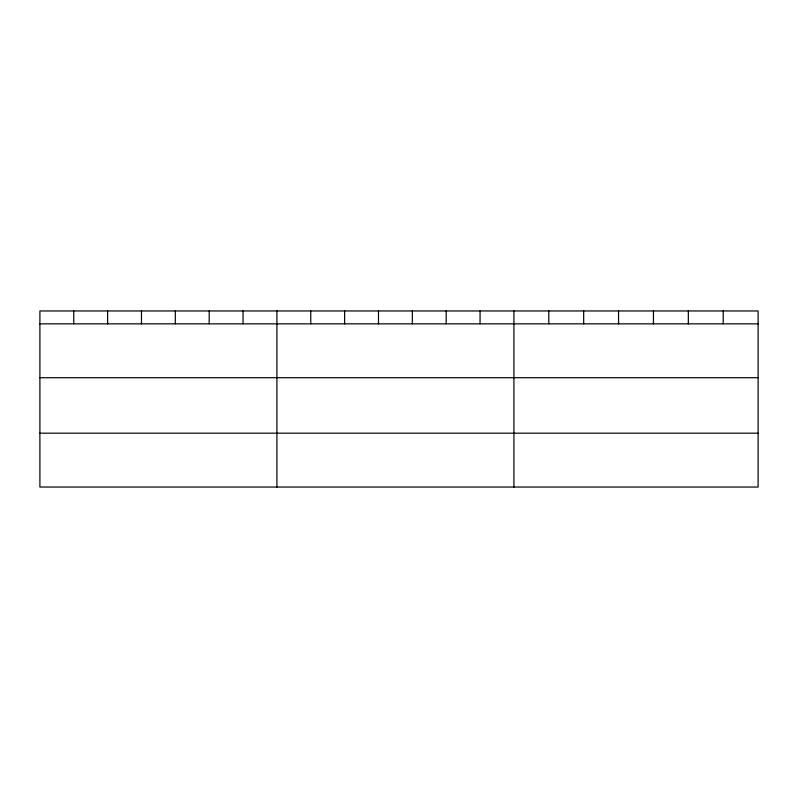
<?xml version="1.0" encoding="UTF-8"?>
<svg xmlns="http://www.w3.org/2000/svg" width="798" height="798" viewBox="0 0 798 798"><rect width="100%" height="100%" fill="white"/><g stroke="black" fill="none" stroke-linecap="round" stroke-linejoin="round"><path stroke-width="1.2" d="M758.1 323.848L758.1 487.039L39.9 487.039L39.9 310.961L758.1 310.961L758.1 323.848L39.9 323.848M39.9 377.703L758.1 377.703M39.9 433.184L758.1 433.184M723.217 310.961L723.217 323.848M688.335 310.961L688.335 323.848M653.452 310.961L653.452 323.848M618.56 310.961L618.56 323.848M583.677 310.961L583.677 323.848M548.795 310.961L548.795 323.848M513.912 310.961L513.912 487.039M480.057 310.961L480.057 323.848M446.192 310.961L446.192 323.848M412.337 310.961L412.337 323.848M378.481 310.961L378.481 323.848M344.626 310.961L344.626 323.848M310.761 310.961L310.761 323.848M276.906 310.961L276.906 487.039M243.051 310.961L243.051 323.848M209.186 310.961L209.186 323.848M175.331 310.961L175.331 323.848M141.475 310.961L141.475 323.848M107.62 310.961L107.62 323.848M73.755 310.961L73.755 323.848"/></g></svg>
